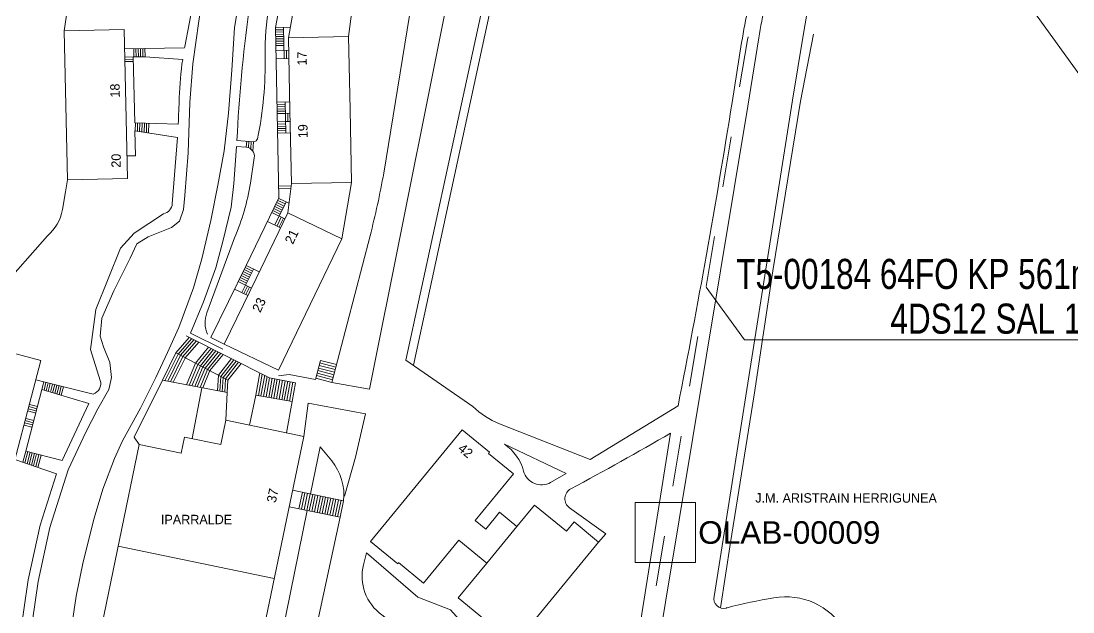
# Model space of a CAD drawing. Header units: millimetres. Extents: x 563164 to 564847, y 4765050 to 4766444.
# Drawn here: x 563900 to 564039.9, y 4765357.6 to 4765436.2 of the extents above; entities that cross this region are included whole.
import ezdxf
from ezdxf.enums import TextEntityAlignment as Align

# ---------------------------------------------------------------- set-up
doc = ezdxf.new("R2010")
doc.units = ezdxf.units.MM
doc.linetypes.add('DGN2', pattern=[13.45752, 6.72876, -6.72876])
doc.layers.get('0').update_dxf_attribs({"lineweight": 0})
for name, color, linetype, lineweight in [('46 Cables y textos proyectados - Proiektatutako kableak eta testuak', 7, 'Continuous', 0), ('60 Arquetas y armarios existentes - Lehendik dauden kutxatilak eta armairuak', 7, 'Continuous', 0), ('7 Cartografía - Kartografia', 7, 'Continuous', 0), ('Default', 7, 'Continuous', 0), ('Nivel 52', 7, 'Continuous', 0)]:
    doc.layers.add(name, color=color, linetype=linetype, lineweight=lineweight)
doc.styles.add('StyleArial', font='arial.ttf')
doc.styles.add('Styledgn105', font='dgn105.shx')

# ---------------------------------------------------------------- blocks, each defined once
blk = doc.blocks.new('OCA99E18')
at = {"layer": '60 Arquetas y armarios existentes - Lehendik dauden kutxatilak eta armairuak', "color": 5, "linetype": 'Continuous', "lineweight": 13, "flags": 128}
blk.add_lwpolyline([(-4, 4), (4, 4), (4, -4), (-4, -4), (-4, 4)], dxfattribs=at)

msp = doc.modelspace()

# ---------------------------------------------------------------- linework, layer by layer
at = {"layer": '46 Cables y textos proyectados - Proiektatutako kableak eta testuak', "color": 4, "linetype": 'DGN2', "lineweight": 13, "flags": 128}
msp.add_lwpolyline([(563950.2, 4765245.77), (563959.55, 4765264.51), (563964.39, 4765274.21), (563971.87, 4765296.78), (563974.8, 4765306.01), (563979.31, 4765329.7), (563985.6, 4765367.92), (563996.61, 4765433.66), (563998.32, 4765440.82), (564002.9, 4765462.5)], dxfattribs=at)
at = {"layer": '7 Cartografía - Kartografia', "color": 253, "linetype": 'Continuous', "lineweight": 0, "true_color": 0x9a9a9a}
for p, q in [((563952.17, 4765390.4), (563963.63, 4765443.31)), ((563935.55, 4765433.93), (563936.86, 4765441.28)), ((563944.05, 4765437.77), (563943.55, 4765434.1)), ((563905.74, 4765434.83), (563913.73, 4765435.01)), ((563913.73, 4765435.01), (563914.17, 4765415.21)), ((563933.82, 4765435.28), (563935.81, 4765435.32)), ((563933.83, 4765434.98), (563934.93, 4765435)), ((563935.01, 4765431.15), (563934.92, 4765435.3)), ((563906.17, 4765415.03), (563905.74, 4765434.83)), ((563933.84, 4765434.68), (563934.94, 4765434.7)), ((563933.84, 4765434.38), (563934.94, 4765434.4)), ((563933.85, 4765434.08), (563934.95, 4765434.1)), ((563933.86, 4765433.78), (563934.96, 4765433.8)), ((563935.55, 4765433.93), (563943.55, 4765434.1)), ((563935.76, 4765424.24), (563935.55, 4765433.93)), ((563943.55, 4765434.1), (563943.75, 4765424.4)), ((563921.75, 4765432.61), (563913.79, 4765432.44)), ((563915, 4765431.38), (563914.98, 4765432.46)), ((563915.3, 4765431.39), (563915.28, 4765432.47)), ((563915.6, 4765431.4), (563915.58, 4765432.48)), ((563915.9, 4765431.4), (563915.88, 4765432.48)), ((563916.2, 4765431.41), (563916.18, 4765432.49)), ((563916.5, 4765431.41), (563916.48, 4765432.5)), ((563933.86, 4765433.48), (563934.96, 4765433.5)), ((563933.87, 4765433.18), (563934.97, 4765433.2)), ((563933.87, 4765432.88), (563934.97, 4765432.9)), ((563933.89, 4765432.23), (563935.59, 4765432.26)), ((563935.31, 4765431.16), (563935.29, 4765432.26)), ((563914.92, 4765431.38), (563913.82, 4765431.36)), ((563914.92, 4765431.08), (563913.82, 4765431.06)), ((563914.93, 4765430.78), (563913.83, 4765430.76)), ((563933.91, 4765431.13), (563935.61, 4765431.16)), ((563935.73, 4765425.39), (563934.03, 4765425.35)), ((563935.22, 4765421.28), (563935.13, 4765425.38)), ((563935.14, 4765425.08), (563934.04, 4765425.05)), ((563935.14, 4765424.78), (563934.05, 4765424.75)), ((563935.15, 4765424.48), (563934.05, 4765424.45)), ((563935.16, 4765424.18), (563934.06, 4765424.15)), ((563935.16, 4765423.88), (563934.06, 4765423.85)), ((563935.16, 4765423.88), (563935.76, 4765423.89)), ((563935.49, 4765422.78), (563935.46, 4765423.88)), ((563935.96, 4765414.54), (563935.76, 4765424.24)), ((563943.75, 4765424.4), (563943.96, 4765414.7)), ((563915.17, 4765421.54), (563915.2, 4765422.62)), ((563915.47, 4765421.49), (563915.5, 4765422.61)), ((563915.76, 4765421.45), (563915.8, 4765422.6)), ((563916.06, 4765421.4), (563916.1, 4765422.59)), ((563916.36, 4765421.36), (563916.4, 4765422.58)), ((563916.66, 4765421.31), (563916.7, 4765422.57)), ((563916.96, 4765421.27), (563917, 4765422.56)), ((563935.19, 4765422.78), (563934.09, 4765422.75)), ((563935.19, 4765422.48), (563934.09, 4765422.45)), ((563935.19, 4765422.78), (563935.79, 4765422.79)), ((563935.2, 4765422.18), (563934.1, 4765422.15)), ((563935.21, 4765421.88), (563934.11, 4765421.85)), ((563935.21, 4765421.58), (563934.11, 4765421.55)), ((563935.82, 4765421.29), (563934.12, 4765421.25)), ((563929.95, 4765419.38), (563930.02, 4765420.18)), ((563930.25, 4765419.31), (563930.31, 4765420.16)), ((563930.54, 4765419.15), (563930.61, 4765420.13)), ((563930.82, 4765418.87), (563930.91, 4765420.11)), ((563914.17, 4765415.21), (563906.17, 4765415.03)), ((563934.27, 4765414.2), (563935.92, 4765414.24)), ((563935.46, 4765410.67), (563935.96, 4765414.54)), ((563935.96, 4765414.54), (563943.96, 4765414.7)), ((563943.96, 4765414.7), (563942.67, 4765407.19)), ((563934.3, 4765412.63), (563929.92, 4765403.67)), ((563934.27, 4765413.9), (563935.88, 4765413.94)), ((563935.62, 4765411.92), (563934.27, 4765412.58)), ((563934.6, 4765410.75), (563933.62, 4765411.23)), ((563934.74, 4765411.02), (563933.75, 4765411.5)), ((563935.26, 4765412.1), (563933.77, 4765409.04)), ((563934.87, 4765411.29), (563933.88, 4765411.77)), ((563935, 4765411.56), (563934.01, 4765412.04)), ((563935.13, 4765411.83), (563934.14, 4765412.31)), ((563931.25, 4765401.93), (563935.46, 4765410.67)), ((563935.07, 4765409.85), (563933.35, 4765410.69)), ((563934.47, 4765410.48), (563933.48, 4765410.96)), ((563934.61, 4765410.08), (563934.04, 4765408.91)), ((563934.88, 4765409.95), (563934.31, 4765408.78)), ((563935.46, 4765410.67), (563942.67, 4765407.19)), ((563934.51, 4765408.68), (563932.78, 4765409.52)), ((563942.67, 4765407.19), (563938.45, 4765398.46)), ((563930.91, 4765403.18), (563929.37, 4765400.04)), ((563929.53, 4765402.86), (563930.51, 4765402.38)), ((563929.66, 4765403.13), (563930.65, 4765402.65)), ((563929.79, 4765403.4), (563930.78, 4765402.91)), ((563929.92, 4765403.67), (563931.67, 4765402.81)), ((563927.03, 4765393.2), (563931.25, 4765401.93)), ((563928.87, 4765401.51), (563930.63, 4765400.65)), ((563929, 4765401.78), (563929.99, 4765401.3)), ((563929.13, 4765402.05), (563930.12, 4765401.57)), ((563929.26, 4765402.32), (563930.25, 4765401.84)), ((563929.39, 4765402.59), (563930.38, 4765402.11)), ((563928.38, 4765400.52), (563930.15, 4765399.66)), ((563930.13, 4765400.9), (563929.64, 4765399.91)), ((563930.39, 4765400.76), (563929.91, 4765399.78)), ((563938.45, 4765398.46), (563934.23, 4765389.72)), ((563926.81, 4765392.51), (563922.54, 4765394.64)), ((563894.89, 4765393.05), (563902.63, 4765391.03)), ((563920.59, 4765392.03), (563922.37, 4765394.07)), ((563920.9, 4765391.87), (563922.68, 4765393.92)), ((563921.21, 4765391.71), (563922.99, 4765393.76)), ((563921.52, 4765391.55), (563923.3, 4765393.6)), ((563921.82, 4765391.39), (563923.62, 4765393.45)), ((563934.23, 4765389.72), (563927.03, 4765393.2)), ((563918.79, 4765388.39), (563920.59, 4765392.03)), ((563919.14, 4765388.32), (563920.9, 4765391.88)), ((563919.5, 4765388.25), (563921.22, 4765391.72)), ((563919.86, 4765388.19), (563921.53, 4765391.57)), ((563927.51, 4765388.41), (563920.59, 4765392.03)), ((563924.94, 4765392.78), (563923.2, 4765390.66)), ((563925.26, 4765392.62), (563923.52, 4765390.5)), ((563925.59, 4765392.46), (563923.84, 4765390.33)), ((563925.91, 4765392.3), (563924.15, 4765390.17)), ((563926.23, 4765392.14), (563924.47, 4765390)), ((563926.55, 4765391.98), (563924.79, 4765389.83)), ((563926.87, 4765391.82), (563925.1, 4765389.67)), ((563902.63, 4765391.03), (563897.63, 4765371.87)), ((563920.21, 4765388.12), (563921.85, 4765391.41)), ((563923.2, 4765390.66), (563922.01, 4765387.78)), ((563923.52, 4765390.5), (563922.37, 4765387.71)), ((563923.84, 4765390.33), (563922.73, 4765387.64)), ((563924.15, 4765390.17), (563923.09, 4765387.58)), ((563926.25, 4765389.07), (563927.97, 4765391.27)), ((563926.57, 4765388.9), (563928.29, 4765391.11)), ((563926.88, 4765388.74), (563928.61, 4765390.95)), ((563927.2, 4765388.57), (563928.93, 4765390.79)), ((563927.51, 4765388.41), (563929.25, 4765390.63)), ((563939.14, 4765388.5), (563939.8, 4765391.04)), ((563941.79, 4765389.8), (563939.63, 4765390.36)), ((563941.88, 4765390.14), (563939.71, 4765390.7)), ((563941.97, 4765390.48), (563939.8, 4765391.04)), ((563924.47, 4765390), (563923.44, 4765387.51)), ((563924.79, 4765389.83), (563923.8, 4765387.44)), ((563925.1, 4765389.67), (563924.16, 4765387.37)), ((563926.25, 4765389.07), (563926.12, 4765387)), ((563926.57, 4765388.9), (563926.44, 4765386.94)), ((563931.21, 4765386.43), (563931.75, 4765389.38)), ((563931.56, 4765386.36), (563932.07, 4765389.21)), ((563931.9, 4765386.3), (563932.4, 4765389.05)), ((563932.25, 4765386.24), (563932.73, 4765388.89)), ((563941.44, 4765388.44), (563939.27, 4765389.01)), ((563941.53, 4765388.78), (563939.36, 4765389.34)), ((563941.62, 4765389.12), (563939.45, 4765389.68)), ((563941.7, 4765389.46), (563939.54, 4765390.02)), ((563902.76, 4765387.17), (563903.01, 4765388.18)), ((563903.05, 4765387.08), (563903.3, 4765388.11)), ((563903.33, 4765386.99), (563903.59, 4765388.04)), ((563903.62, 4765386.91), (563903.88, 4765387.96)), ((563903.91, 4765386.82), (563904.17, 4765387.89)), ((563904.2, 4765386.73), (563904.47, 4765387.82)), ((563904.48, 4765386.65), (563904.76, 4765387.75)), ((563904.77, 4765386.56), (563905.05, 4765387.68)), ((563905.06, 4765386.47), (563905.34, 4765387.6)), ((563905.35, 4765386.39), (563905.63, 4765387.53)), ((563918.79, 4765388.39), (563927.41, 4765386.76)), ((563922.77, 4765380.63), (563924.05, 4765387.39)), ((563926.88, 4765388.74), (563926.76, 4765386.88)), ((563927.2, 4765388.57), (563927.09, 4765386.82)), ((563927.51, 4765388.41), (563927.41, 4765386.76)), ((563932.59, 4765386.18), (563933.05, 4765388.73)), ((563932.94, 4765386.12), (563933.4, 4765388.66)), ((563933.28, 4765386.05), (563933.74, 4765388.59)), ((563933.63, 4765385.99), (563934.08, 4765388.53)), ((563933.97, 4765385.93), (563934.43, 4765388.46)), ((563934.31, 4765385.87), (563934.77, 4765388.39)), ((563934.66, 4765385.8), (563935.12, 4765388.33)), ((563935, 4765385.74), (563935.46, 4765388.26)), ((563935.35, 4765385.68), (563935.8, 4765388.2)), ((563935.69, 4765385.62), (563936.15, 4765388.13)), ((563936.04, 4765385.55), (563936.49, 4765388.06)), ((563941.35, 4765388.11), (563939.19, 4765388.67)), ((563927.22, 4765383.08), (563927.41, 4765386.76)), ((563931.21, 4765386.43), (563930.39, 4765382.42)), ((563931.21, 4765386.43), (563936.04, 4765385.55)), ((563900.95, 4765384.6), (563902.02, 4765384.32)), ((563901.03, 4765384.89), (563902.09, 4765384.61)), ((563901.1, 4765385.18), (563902.17, 4765384.9)), ((563935.29, 4765381.41), (563936.04, 4765385.55)), ((563900.62, 4765383.32), (563901.68, 4765383.04)), ((563900.88, 4765384.31), (563901.94, 4765384.03)), ((563900.39, 4765382.44), (563901.45, 4765382.17)), ((563900.46, 4765382.74), (563901.53, 4765382.46)), ((563900.54, 4765383.03), (563901.6, 4765382.75)), ((563926.55, 4765379.85), (563927.22, 4765383.08)), ((563927.22, 4765383.08), (563937.59, 4765380.93)), ((563946.46, 4765366.97), (563958.65, 4765381.8)), ((563958.65, 4765381.8), (563962.28, 4765378.82)), ((563921.3, 4765378.69), (563921.74, 4765380.84)), ((563921.74, 4765380.84), (563926.55, 4765379.85)), ((563937.59, 4765380.93), (563927.87, 4765333.93)), ((563900.23, 4765377.48), (563900.62, 4765378.98)), ((563907.11, 4765338.22), (563915.72, 4765379.84)), ((563915.72, 4765379.84), (563921.3, 4765378.69)), ((563900.51, 4765377.39), (563900.91, 4765378.9)), ((563900.8, 4765377.29), (563901.2, 4765378.83)), ((563901.08, 4765377.19), (563901.49, 4765378.75)), ((563901.37, 4765377.1), (563901.78, 4765378.67)), ((563901.65, 4765377), (563902.07, 4765378.6)), ((563901.94, 4765376.9), (563902.36, 4765378.52)), ((563902.22, 4765376.81), (563902.65, 4765378.45)), ((563962.28, 4765378.82), (563962.15, 4765378.66)), ((563962.15, 4765378.66), (563965.48, 4765375.93)), ((563965.48, 4765375.93), (563960.4, 4765369.75)), ((563942.9, 4765372.36), (563936.11, 4765373.77)), ((563937.42, 4765373.5), (563936.96, 4765371.31)), ((563937.76, 4765373.43), (563937.31, 4765371.23)), ((563938.1, 4765373.36), (563937.65, 4765371.16)), ((563938.45, 4765373.28), (563937.99, 4765371.09)), ((563938.79, 4765373.21), (563938.33, 4765371.02)), ((563939.13, 4765373.14), (563938.68, 4765370.95)), ((563939.47, 4765373.07), (563939.02, 4765370.88)), ((563939.82, 4765373), (563939.36, 4765370.81)), ((563940.16, 4765372.93), (563939.71, 4765370.74)), ((563940.5, 4765372.86), (563940.05, 4765370.67)), ((563940.84, 4765372.79), (563940.39, 4765370.6)), ((563941.19, 4765372.72), (563940.73, 4765370.53)), ((563941.53, 4765372.65), (563941.08, 4765370.45)), ((563941.87, 4765372.58), (563941.42, 4765370.38)), ((563942.22, 4765372.5), (563941.76, 4765370.31)), ((563942.56, 4765372.43), (563942.1, 4765370.24)), ((563942.9, 4765372.36), (563942.45, 4765370.17)), ((563933.48, 4765348.64), (563938.04, 4765371.08)), ((563942.45, 4765370.17), (563935.66, 4765371.58)), ((563961.79, 4765368.61), (563963.63, 4765370.85)), ((563963.63, 4765370.85), (563965.94, 4765368.94)), ((563965.94, 4765368.94), (563968.29, 4765371.8)), ((563968.29, 4765371.8), (563972.54, 4765368.31)), ((563960.4, 4765369.75), (563961.79, 4765368.61)), ((563972.54, 4765368.31), (563973.56, 4765369.55)), ((563973.56, 4765369.55), (563976.8, 4765366.88)), ((563965.94, 4765368.94), (563961.94, 4765364.08)), ((563950.09, 4765363.99), (563946.46, 4765366.97)), ((563958.24, 4765367.13), (563953.54, 4765361.41)), ((563961.94, 4765364.08), (563958.24, 4765367.13)), ((563976.8, 4765366.88), (563964.61, 4765352.05)), ((563912.92, 4765366.33), (563933.68, 4765362.03)), ((563950.21, 4765364.14), (563950.09, 4765363.99)), ((563953.54, 4765361.41), (563950.21, 4765364.14)), ((563958.13, 4765359.44), (563961.94, 4765364.08)), ((563962.38, 4765355.95), (563958.13, 4765359.44))]:
    msp.add_line(p, q, dxfattribs=at)
at = {"layer": '7 Cartografía - Kartografia', "color": 253, "linetype": 'Continuous', "lineweight": 0, "true_color": 0x9a9a9a, "flags": 128}
for points in [[(563996.67, 4765424.83), (563998.1, 4765433.91), (563998.1, 4765433.91, -0.050957), (564000.4, 4765442.62), (564000.4, 4765442.62), (564004.17, 4765452.2), (564004.17, 4765452.2, 0.026499), (564007.05, 4765460.86, 0.062158), (564008.08, 4765467.9, 0.056892), (564007.53, 4765473.79, 0.120272), (564005.83, 4765477.34), (564005.83, 4765477.34), (564001.89, 4765482.88), (563994.67, 4765492.98), (563987.55, 4765502.96), (563987.55, 4765502.96, 0.351477), (563977.9, 4765504.76, 0.198825), (563975.01, 4765501.24, 0.198825)], [(563994.56, 4765425.33), (563995.83, 4765433.3), (563995.83, 4765433.3, -0.039402), (563998.05, 4765442.54), (563998.05, 4765442.54), (564001.26, 4765450.61), (564002.23, 4765453.31), (564004.4, 4765459.41), (564004.4, 4765459.41, 0.055314), (564006.25, 4765470.79), (564006.25, 4765470.79, 0.081277), (564005.73, 4765475.47), (564005.73, 4765475.47), (564004.81, 4765476.83), (563996.14, 4765488.99), (563986.68, 4765502.18), (563986.68, 4765502.18, 0.142507), (563984.26, 4765504.09, 0.142507)], [(563916.85, 4765484.74), (563916.07, 4765484.92), (563911.75, 4765465.49), (563907.83, 4765447.84), (563907.83, 4765447.84, 0.026255), (563906.45, 4765439.64), (563906.45, 4765439.64), (563905.74, 4765434.83)], [(563938.77, 4765477.27), (563933.11, 4765452.96), (563933.11, 4765452.96, 0.023792), (563930.28, 4765437.46, 0.02117), (563928.71, 4765420.28, 0.02117)], [(563942.96, 4765464.3), (563934.88, 4765444.51), (563934.88, 4765444.51, 0.102382), (563932.46, 4765431.51, -0.056628), (563931.44, 4765420.51, -0.373019), (563930.91, 4765420.11), (563930.91, 4765420.11), (563928.71, 4765420.28)], [(563941.35, 4765388.11), (563946.41, 4765407.58), (563946.41, 4765407.58, 0.01976), (563948.23, 4765415.94), (563948.23, 4765415.94), (563953.51, 4765448.35), (563954.28, 4765454.16), (563958.53, 4765459.77)], [(564010.47, 4765453.26), (564009.49, 4765450.81), (564005.34, 4765440.07), (564005.34, 4765440.07, 0.039371), (564004.53, 4765437.35), (564004.53, 4765437.35), (564004.02, 4765434.22), (564002.6, 4765425.62)], [(563994.56, 4765425.33, -0.009504), (563987.37, 4765385), (563987.37, 4765385), (563975.7, 4765377.87), (563963.64, 4765382.6), (563963.64, 4765382.6, -0.10022), (563960.1, 4765384.89), (563960.1, 4765384.89), (563951.19, 4765391.08), (563962.6, 4765443.75)], [(563922.94, 4765438.81), (563921.78, 4765432.75), (563921.78, 4765432.75, 0.000846), (563921.75, 4765432.61, 0.000846)], [(563915.11, 4765422.62), (563914.92, 4765431.38), (563916.5, 4765431.41), (563921.49, 4765431.04), (563921.49, 4765431.04), (563921.49, 4765431.04, 0.030239), (563921.04, 4765425.98, -0.006614), (563920.89, 4765422.45), (563920.89, 4765422.45), (563915.11, 4765422.62)], [(563993.91, 4765358.14, 0.000483), (563993.76, 4765358.1, -0.568324), (563992.19, 4765359.65), (563992.19, 4765359.65), (564002.6, 4765425.62)], [(563949.05, 4765246.36), (563950.81, 4765245.3), (563954.79, 4765252.76), (563954.79, 4765252.76, 0.021297), (563965.05, 4765274.13, 0.029107), (563974.02, 4765298.94, 0.030758), (563980.22, 4765325.77), (563980.22, 4765325.77), (563996.67, 4765424.83)], [(563915.13, 4765421.54), (563920.79, 4765420.68), (563920.11, 4765411.86), (563920.11, 4765411.86, -0.336208), (563918.95, 4765410.54), (563918.95, 4765410.54), (563915.04, 4765407.97), (563913.23, 4765405.96), (563909.93, 4765397.81), (563909.22, 4765392.46), (563910.53, 4765388.38), (563910.53, 4765388.38, -0.406641), (563909.58, 4765386.55), (563909.58, 4765386.55), (563901.95, 4765388.44)], [(563928.65, 4765419.48), (563929.95, 4765419.38), (563929.95, 4765419.38, -0.427916), (563931.02, 4765417.98), (563931.02, 4765417.98), (563930.49, 4765414.61), (563930.49, 4765414.61, -0.062301), (563928.39, 4765407.31), (563928.39, 4765407.31), (563924.71, 4765397.37), (563924.71, 4765397.37, 0.194782), (563924.79, 4765394.5, 0.194782)], [(563906.17, 4765415.03), (563905.91, 4765413.46), (563905.5, 4765411.08), (563905.5, 4765411.08, -0.177501), (563903.5, 4765407.6), (563903.5, 4765407.6), (563897.25, 4765400.49), (563897.25, 4765400.49, 0.084541), (563894.13, 4765395.41, 0.269963), (563894.62, 4765392.03, 0.269963)], [(563960.57, 4765354.02), (563957.09, 4765357.85), (563952.78, 4765359.56), (563945.92, 4765365.45), (563945.53, 4765363.87), (563945.53, 4765363.87, 0.30831), (563948, 4765357.19), (563948, 4765357.19), (563959.71, 4765348.05), (563965.57, 4765344.72), (563965.57, 4765344.72, 0.29827), (563971.65, 4765345.1), (563971.65, 4765345.1), (563981.52, 4765350.93), (563986.38, 4765381.36)], [(563976.8, 4765366.88), (563977.75, 4765367.95), (563972.95, 4765371.42), (563972.95, 4765371.42, -0.554863), (563973.12, 4765373.96, 0.008949), (563986.38, 4765381.36, 0.008949)], [(563938.49, 4765373.27), (563939.77, 4765379.56), (563941.31, 4765377.67), (563941.31, 4765377.67, -0.200081), (563942.9, 4765372.36, -0.200081)], [(563964.3, 4765379.88), (563972.51, 4765375.98), (563970.43, 4765374.8), (563970.43, 4765374.8), (563970.43, 4765374.8, -0.489919), (563966.84, 4765376.3, 0.179756), (563964.3, 4765379.88)], [(564024.28, 4765315.45), (564014.76, 4765343.93), (564014.76, 4765343.93, 0.056639), (564009.51, 4765355.22, 0.307416), (564000.13, 4765359.47, 0.019994), (563993.91, 4765358.14, 0.019994)]]:
    msp.add_lwpolyline(points, format="xyb", dxfattribs=at)
for points in [[(563934.3, 4765412.63), (563933.82, 4765435.28), (563935.2, 4765442.67), (563944.51, 4765461.73)], [(564099.69, 4765346.87), (564089.52, 4765361.14), (564078.37, 4765376.64), (564067.64, 4765391.56), (564058.71, 4765404.04), (564047.27, 4765419.99), (564032.49, 4765440.53), (564021.21, 4765456.22)], [(563959.07, 4765450.71), (563946.32, 4765387.21), (563941.35, 4765388.11)], [(563906.54, 4765354.31), (563907.31, 4765359.67), (563908.25, 4765364.27), (563909.7, 4765370.04), (563910.88, 4765373.9), (563912.42, 4765377.99), (563913.5, 4765380.32), (563915.87, 4765384.67), (563917.93, 4765388.75), (563919.49, 4765392.08), (563920.99, 4765395.41), (563922.94, 4765400.69), (563924.06, 4765404.53), (563925.23, 4765409.65), (563926.18, 4765414.32), (563927, 4765418.91), (563927.58, 4765423.9), (563928.03, 4765429.63), (563928.37, 4765435.24), (563929.64, 4765442.91)], [(563924.04, 4765439.01), (563922.85, 4765430.47), (563922.46, 4765425.32), (563922.21, 4765418.63), (563921.79, 4765412.94), (563921.6, 4765411.11), (563921.08, 4765409.53), (563919.99, 4765408.71), (563916.89, 4765407.48), (563915.4, 4765406.52), (563914.49, 4765404.62), (563912.32, 4765400.3), (563910.76, 4765396.63), (563910.51, 4765394.27), (563910.98, 4765392.83), (563911.82, 4765390.76), (563912.04, 4765388.76), (563911.65, 4765387.17), (563910.21, 4765384.57), (563908.63, 4765381.51), (563906.24, 4765376.5), (563903.82, 4765368.8), (563902.25, 4765361.63), (563901.11, 4765353.7)], [(564005.39, 4765434.41), (564003.64, 4765425.48), (564000, 4765402.93), (563997.5, 4765386.44), (563994.36, 4765366.8), (563993.03, 4765358.12)], [(563915.13, 4765421.54), (563915.21, 4765418.24), (563914.11, 4765418.22)], [(563922.54, 4765394.64), (563924.25, 4765398.81), (563925.9, 4765403.36), (563926.86, 4765407.01), (563927.92, 4765411.39), (563928.28, 4765414.57), (563928.65, 4765419.48)], [(563929.92, 4765403.67), (563925.24, 4765394.09), (563927.03, 4765393.2)], [(563921.95, 4765394.28), (563933.04, 4765388.73), (563936.48, 4765388.06)], [(563939.14, 4765388.5), (563935.65, 4765389.14), (563934.24, 4765388.99)], [(563915.72, 4765379.84), (563915.03, 4765380.81), (563918.79, 4765388.39)], [(563900.62, 4765378.98), (563902.76, 4765387.17), (563908.99, 4765385.28), (563905.46, 4765377.71), (563900.62, 4765378.98)], [(563937.59, 4765380.93), (563938.16, 4765385.34), (563945.81, 4765383.91)], [(563945.81, 4765383.91), (563944.48, 4765378.18), (563943.03, 4765372.97)], [(563899.18, 4765377.84), (563904.69, 4765375.97), (563902.55, 4765369.14), (563900.95, 4765361.87), (563899.81, 4765353.89), (563899.05, 4765348.72)], [(563942.45, 4765370.17), (563937.6, 4765347.79), (563937.56, 4765347.8)]]:
    msp.add_lwpolyline(points, dxfattribs=at)
at = {"layer": 'Nivel 52', "color": 4, "linetype": 'Continuous', "lineweight": 0, "flags": 128}
msp.add_lwpolyline([(564084.92, 4765393.78), (563996.23, 4765393.78), (563991.1, 4765400.79)], dxfattribs=at)

# ---------------------------------------------------------------- block references
at = {"color": 7, "linetype": 'Continuous', "lineweight": 0}
msp.add_blockref('OCA99E18', (563985.68, 4765368.14), dxfattribs=at)

# ---------------------------------------------------------------- texts
at = {"layer": '7 Cartografía - Kartografia', "color": 253, "linetype": 'Continuous', "lineweight": 0, "true_color": 0x9a9a9a, "style": 'Styledgn105'}
for s, rotation, p in [('17', 91.2004, (563938.01, 4765430.26)), ('18', 91.2665, (563913.14, 4765425.99)), ('19', 91.2004, (563938.13, 4765420.59)), ('20', 89.5811, (563913.25, 4765416.65)), ('21', 64.2267, (563936.14, 4765406.38)), ('23', 64.2267, (563931.8, 4765397.3)), ('42', 320.574, (563958, 4765379.13)), ('37', 78.3121, (563933.87, 4765372.03)), ('J.M. ARISTRAIN HERRIGUNEA', 359.9416, (563997.65, 4765372.13))]:
    msp.add_text(s, height=1.25, rotation=rotation, dxfattribs=at).set_placement(p)
msp.add_text('IPARRALDE', height=1.25, dxfattribs=at).set_placement((563918.6, 4765369.25))
at = {"layer": 'Default', "color": 4, "linetype": 'Continuous', "lineweight": 13, "style": 'StyleArial'}
msp.add_text('OLAB-00009', height=3, dxfattribs=at).set_placement((563990.06, 4765369.65), align=Align.TOP_LEFT)
at = {"layer": 'Nivel 52', "color": 4, "linetype": 'Continuous', "lineweight": 0, "insert": (564057.08, 4765399.53), "char_height": 4, "width": 123.6197, "attachment_point": 5, "line_spacing_factor": 0.891508, "style": 'StyleArial'}
msp.add_mtext('{\\W0.75;T5-00184 64FO KP 561m 926950 OLAB-00005 - 926951 DF A961\\P4DS12 SAL 1-2 # T5-184 A DF A961 FO 1-9}', dxfattribs=at)

doc.saveas('drawing.dxf')
